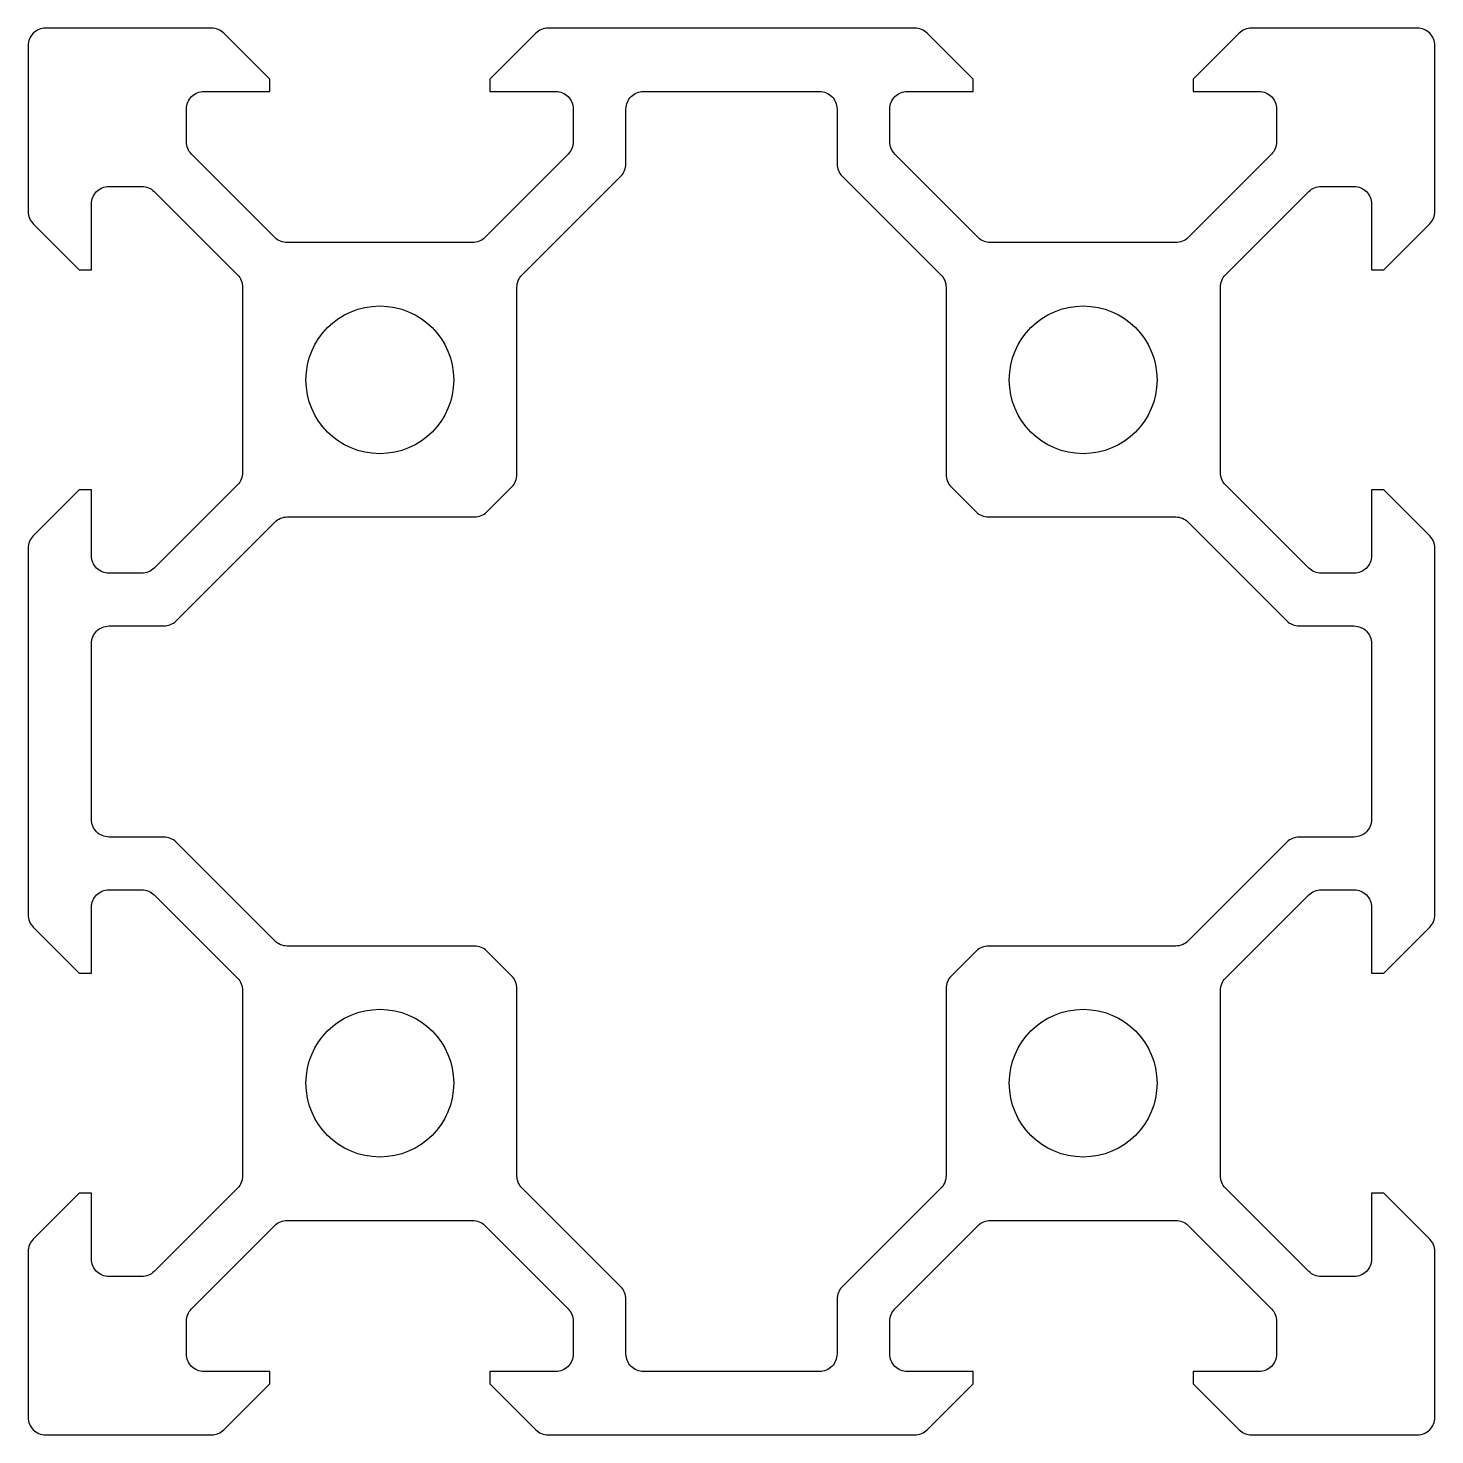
# Model space of a CAD drawing. Header units: millimetres. Extents: x -60 to -20, y 10 to 50.
import ezdxf

# ---------------------------------------------------------------- set-up
doc = ezdxf.new("R2010")
doc.units = ezdxf.units.MM
doc.layers.get('0').update_dxf_attribs({"linetype": 'CONTINUOUS'})

msp = doc.modelspace()

# ---------------------------------------------------------------- linework, layer by layer
for points in [[(-32.986, 44.046), (-35.354, 46.414, -0.198912), (-35.5, 46.768), (-35.5, 47.7, -0.414214), (-35, 48.2), (-33.125, 48.2), (-33.125, 48.545), (-34.434, 49.854, 0.198912), (-34.787, 50), (-45.213, 50, 0.198912), (-45.566, 49.854), (-46.875, 48.545), (-46.875, 48.2), (-45, 48.2, -0.414214), (-44.5, 47.7), (-44.5, 46.768, -0.198912), (-44.646, 46.414), (-47.014, 44.046, -0.198912), (-47.368, 43.9), (-52.632, 43.9, -0.198912), (-52.986, 44.046), (-55.354, 46.414, -0.198912), (-55.5, 46.768), (-55.5, 47.7, -0.414214), (-55, 48.2), (-53.125, 48.2), (-53.125, 48.545), (-54.434, 49.854, 0.198912), (-54.787, 50), (-59.5, 50, 0.414214), (-60, 49.5), (-60, 44.787, 0.198912), (-59.854, 44.434), (-58.545, 43.125), (-58.2, 43.125), (-58.2, 45, -0.414214), (-57.7, 45.5), (-56.768, 45.5, -0.198912), (-56.414, 45.354), (-54.046, 42.986, -0.198912), (-53.9, 42.632), (-53.9, 37.368, -0.198912), (-54.046, 37.014), (-56.414, 34.646, -0.198912), (-56.768, 34.5), (-57.7, 34.5, -0.414214), (-58.2, 35), (-58.2, 36.875), (-58.545, 36.875), (-59.854, 35.566, 0.198912), (-60, 35.213), (-60, 24.787, 0.198912), (-59.854, 24.434), (-58.545, 23.125), (-58.2, 23.125), (-58.2, 25, -0.414214), (-57.7, 25.5), (-56.768, 25.5, -0.198912), (-56.414, 25.354), (-54.046, 22.986, -0.198912), (-53.9, 22.632), (-53.9, 17.368, -0.198912), (-54.046, 17.014), (-56.414, 14.646, -0.198912), (-56.768, 14.5), (-57.7, 14.5, -0.414214), (-58.2, 15), (-58.2, 16.875), (-58.545, 16.875), (-59.854, 15.566, 0.198912), (-60, 15.213), (-60, 10.5, 0.414214), (-59.5, 10), (-54.787, 10, 0.198912), (-54.434, 10.146), (-53.125, 11.455), (-53.125, 11.8), (-55, 11.8, -0.414214), (-55.5, 12.3), (-55.5, 13.232, -0.198912), (-55.354, 13.586), (-52.986, 15.954, -0.198912), (-52.632, 16.1), (-47.368, 16.1, -0.198912), (-47.014, 15.954), (-44.646, 13.586, -0.198912), (-44.5, 13.232), (-44.5, 12.3, -0.414214), (-45, 11.8), (-46.875, 11.8), (-46.875, 11.455), (-45.566, 10.146, 0.198912), (-45.213, 10), (-34.787, 10, 0.198912), (-34.434, 10.146), (-33.125, 11.455), (-33.125, 11.8), (-35, 11.8, -0.414214), (-35.5, 12.3), (-35.5, 13.232, -0.198912), (-35.354, 13.586), (-32.986, 15.954, -0.198912), (-32.632, 16.1), (-27.368, 16.1, -0.198912), (-27.014, 15.954), (-24.646, 13.586, -0.198912), (-24.5, 13.232), (-24.5, 12.3, -0.414214), (-25, 11.8), (-26.875, 11.8), (-26.875, 11.455), (-25.566, 10.146, 0.198912), (-25.213, 10), (-20.5, 10, 0.414214), (-20, 10.5), (-20, 15.213, 0.198912), (-20.146, 15.566), (-21.455, 16.875), (-21.8, 16.875), (-21.8, 15, -0.414214), (-22.3, 14.5), (-23.232, 14.5, -0.198912), (-23.586, 14.646), (-25.954, 17.014, -0.198912), (-26.1, 17.368), (-26.1, 22.632, -0.198912), (-25.954, 22.986), (-23.586, 25.354, -0.198912), (-23.232, 25.5), (-22.3, 25.5, -0.414214), (-21.8, 25), (-21.8, 23.125), (-21.455, 23.125), (-20.146, 24.434, 0.198912), (-20, 24.787), (-20, 35.213, 0.198912), (-20.146, 35.566), (-21.455, 36.875), (-21.8, 36.875), (-21.8, 35, -0.414214), (-22.3, 34.5), (-23.232, 34.5, -0.198912), (-23.586, 34.646), (-25.954, 37.014, -0.198912), (-26.1, 37.368), (-26.1, 42.632, -0.198912), (-25.954, 42.986), (-23.586, 45.354, -0.198912), (-23.232, 45.5), (-22.3, 45.5, -0.414214), (-21.8, 45), (-21.8, 43.125), (-21.455, 43.125), (-20.146, 44.434, 0.198912), (-20, 44.787), (-20, 49.5, 0.414214), (-20.5, 50), (-25.213, 50, 0.198912), (-25.566, 49.854), (-26.875, 48.545), (-26.875, 48.2), (-25, 48.2, -0.414214), (-24.5, 47.7), (-24.5, 46.768, -0.198912), (-24.646, 46.414), (-27.014, 44.046, -0.198912), (-27.368, 43.9), (-32.632, 43.9, -0.198912)], [(-32.986, 44.046), (-35.354, 46.414, -0.198912), (-35.5, 46.768), (-35.5, 47.7, -0.414214), (-35, 48.2), (-33.125, 48.2), (-33.125, 48.545), (-34.434, 49.854, 0.198912), (-34.787, 50), (-45.213, 50, 0.198912), (-45.566, 49.854), (-46.875, 48.545), (-46.875, 48.2), (-45, 48.2, -0.414214), (-44.5, 47.7), (-44.5, 46.768, -0.198912), (-44.646, 46.414), (-47.014, 44.046, -0.198912), (-47.368, 43.9), (-52.632, 43.9, -0.198912), (-52.986, 44.046), (-55.354, 46.414, -0.198912), (-55.5, 46.768), (-55.5, 47.7, -0.414214), (-55, 48.2), (-53.125, 48.2), (-53.125, 48.545), (-54.434, 49.854, 0.198912), (-54.787, 50), (-59.5, 50, 0.414214), (-60, 49.5), (-60, 44.787, 0.198912), (-59.854, 44.434), (-58.545, 43.125), (-58.2, 43.125), (-58.2, 45, -0.414214), (-57.7, 45.5), (-56.768, 45.5, -0.198912), (-56.414, 45.354), (-54.046, 42.986, -0.198912), (-53.9, 42.632), (-53.9, 37.368, -0.198912), (-54.046, 37.014), (-56.414, 34.646, -0.198912), (-56.768, 34.5), (-57.7, 34.5, -0.414214), (-58.2, 35), (-58.2, 36.875), (-58.545, 36.875), (-59.854, 35.566, 0.198912), (-60, 35.213), (-60, 24.787, 0.198912), (-59.854, 24.434), (-58.545, 23.125), (-58.2, 23.125), (-58.2, 25, -0.414214), (-57.7, 25.5), (-56.768, 25.5, -0.198912), (-56.414, 25.354), (-54.046, 22.986, -0.198912), (-53.9, 22.632), (-53.9, 17.368, -0.198912), (-54.046, 17.014), (-56.414, 14.646, -0.198912), (-56.768, 14.5), (-57.7, 14.5, -0.414214), (-58.2, 15), (-58.2, 16.875), (-58.545, 16.875), (-59.854, 15.566, 0.198912), (-60, 15.213), (-60, 10.5, 0.414214), (-59.5, 10), (-54.787, 10, 0.198912), (-54.434, 10.146), (-53.125, 11.455), (-53.125, 11.8), (-55, 11.8, -0.414214), (-55.5, 12.3), (-55.5, 13.232, -0.198912), (-55.354, 13.586), (-52.986, 15.954, -0.198912), (-52.632, 16.1), (-47.368, 16.1, -0.198912), (-47.014, 15.954), (-44.646, 13.586, -0.198912), (-44.5, 13.232), (-44.5, 12.3, -0.414214), (-45, 11.8), (-46.875, 11.8), (-46.875, 11.455), (-45.566, 10.146, 0.198912), (-45.213, 10), (-34.787, 10, 0.198912), (-34.434, 10.146), (-33.125, 11.455), (-33.125, 11.8), (-35, 11.8, -0.414214), (-35.5, 12.3), (-35.5, 13.232, -0.198912), (-35.354, 13.586), (-32.986, 15.954, -0.198912), (-32.632, 16.1), (-27.368, 16.1, -0.198912), (-27.014, 15.954), (-24.646, 13.586, -0.198912), (-24.5, 13.232), (-24.5, 12.3, -0.414214), (-25, 11.8), (-26.875, 11.8), (-26.875, 11.455), (-25.566, 10.146, 0.198912), (-25.213, 10), (-20.5, 10, 0.414214), (-20, 10.5), (-20, 15.213, 0.198912), (-20.146, 15.566), (-21.455, 16.875), (-21.8, 16.875), (-21.8, 15, -0.414214), (-22.3, 14.5), (-23.232, 14.5, -0.198912), (-23.586, 14.646), (-25.954, 17.014, -0.198912), (-26.1, 17.368), (-26.1, 22.632, -0.198912), (-25.954, 22.986), (-23.586, 25.354, -0.198912), (-23.232, 25.5), (-22.3, 25.5, -0.414214), (-21.8, 25), (-21.8, 23.125), (-21.455, 23.125), (-20.146, 24.434, 0.198912), (-20, 24.787), (-20, 35.213, 0.198912), (-20.146, 35.566), (-21.455, 36.875), (-21.8, 36.875), (-21.8, 35, -0.414214), (-22.3, 34.5), (-23.232, 34.5, -0.198912), (-23.586, 34.646), (-25.954, 37.014, -0.198912), (-26.1, 37.368), (-26.1, 42.632, -0.198912), (-25.954, 42.986), (-23.586, 45.354, -0.198912), (-23.232, 45.5), (-22.3, 45.5, -0.414214), (-21.8, 45), (-21.8, 43.125), (-21.455, 43.125), (-20.146, 44.434, 0.198912), (-20, 44.787), (-20, 49.5, 0.414214), (-20.5, 50), (-25.213, 50, 0.198912), (-25.566, 49.854), (-26.875, 48.545), (-26.875, 48.2), (-25, 48.2, -0.414214), (-24.5, 47.7), (-24.5, 46.768, -0.198912), (-24.646, 46.414), (-27.014, 44.046, -0.198912), (-27.368, 43.9), (-32.632, 43.9, -0.198912)], [(-32.693, 36.1), (-27.368, 36.1, -0.198912), (-27.014, 35.954), (-24.207, 33.146, 0.198912), (-23.854, 33), (-22.3, 33, -0.414214), (-21.8, 32.5), (-21.8, 27.5, -0.414214), (-22.3, 27), (-23.854, 27, 0.198912), (-24.207, 26.854), (-27.014, 24.046, -0.198912), (-27.368, 23.9), (-32.693, 23.9, 0.198912), (-33.046, 23.754), (-33.754, 23.046, 0.198912), (-33.9, 22.693), (-33.9, 17.368, -0.198912), (-34.046, 17.014), (-36.854, 14.207, 0.198912), (-37, 13.854), (-37, 12.3, -0.414214), (-37.5, 11.8), (-42.5, 11.8, -0.414214), (-43, 12.3), (-43, 13.854, 0.198912), (-43.146, 14.207), (-45.954, 17.014, -0.198912), (-46.1, 17.368), (-46.1, 22.693, 0.198912), (-46.246, 23.046), (-46.954, 23.754, 0.198912), (-47.307, 23.9), (-52.632, 23.9, -0.198912), (-52.986, 24.046), (-55.793, 26.854, 0.198912), (-56.146, 27), (-57.7, 27, -0.414214), (-58.2, 27.5), (-58.2, 32.5, -0.414214), (-57.7, 33), (-56.146, 33, 0.198912), (-55.793, 33.146), (-52.986, 35.954, -0.198912), (-52.632, 36.1), (-47.307, 36.1, 0.198912), (-46.954, 36.246), (-46.246, 36.954, 0.198912), (-46.1, 37.307), (-46.1, 42.632, -0.198912), (-45.954, 42.986), (-43.146, 45.793, 0.198912), (-43, 46.146), (-43, 47.7, -0.414214), (-42.5, 48.2), (-37.5, 48.2, -0.414214), (-37, 47.7), (-37, 46.146, 0.198912), (-36.854, 45.793), (-34.046, 42.986, -0.198912), (-33.9, 42.632), (-33.9, 37.307, 0.198912), (-33.754, 36.954), (-33.046, 36.246, 0.198912)], [(-32.693, 36.1), (-27.368, 36.1, -0.198912), (-27.014, 35.954), (-24.207, 33.146, 0.198912), (-23.854, 33), (-22.3, 33, -0.414214), (-21.8, 32.5), (-21.8, 27.5, -0.414214), (-22.3, 27), (-23.854, 27, 0.198912), (-24.207, 26.854), (-27.014, 24.046, -0.198912), (-27.368, 23.9), (-32.693, 23.9, 0.198912), (-33.046, 23.754), (-33.754, 23.046, 0.198912), (-33.9, 22.693), (-33.9, 17.368, -0.198912), (-34.046, 17.014), (-36.854, 14.207, 0.198912), (-37, 13.854), (-37, 12.3, -0.414214), (-37.5, 11.8), (-42.5, 11.8, -0.414214), (-43, 12.3), (-43, 13.854, 0.198912), (-43.146, 14.207), (-45.954, 17.014, -0.198912), (-46.1, 17.368), (-46.1, 22.693, 0.198912), (-46.246, 23.046), (-46.954, 23.754, 0.198912), (-47.307, 23.9), (-52.632, 23.9, -0.198912), (-52.986, 24.046), (-55.793, 26.854, 0.198912), (-56.146, 27), (-57.7, 27, -0.414214), (-58.2, 27.5), (-58.2, 32.5, -0.414214), (-57.7, 33), (-56.146, 33, 0.198912), (-55.793, 33.146), (-52.986, 35.954, -0.198912), (-52.632, 36.1), (-47.307, 36.1, 0.198912), (-46.954, 36.246), (-46.246, 36.954, 0.198912), (-46.1, 37.307), (-46.1, 42.632, -0.198912), (-45.954, 42.986), (-43.146, 45.793, 0.198912), (-43, 46.146), (-43, 47.7, -0.414214), (-42.5, 48.2), (-37.5, 48.2, -0.414214), (-37, 47.7), (-37, 46.146, 0.198912), (-36.854, 45.793), (-34.046, 42.986, -0.198912), (-33.9, 42.632), (-33.9, 37.307, 0.198912), (-33.754, 36.954), (-33.046, 36.246, 0.198912)]]:
    msp.add_lwpolyline(points, format="xyb", close=True)
for centre in [(-50, 40), (-50, 40), (-30, 40), (-30, 40), (-50, 20), (-50, 20), (-30, 20), (-30, 20)]:
    msp.add_circle(centre, 2.1)

doc.saveas('drawing.dxf')
